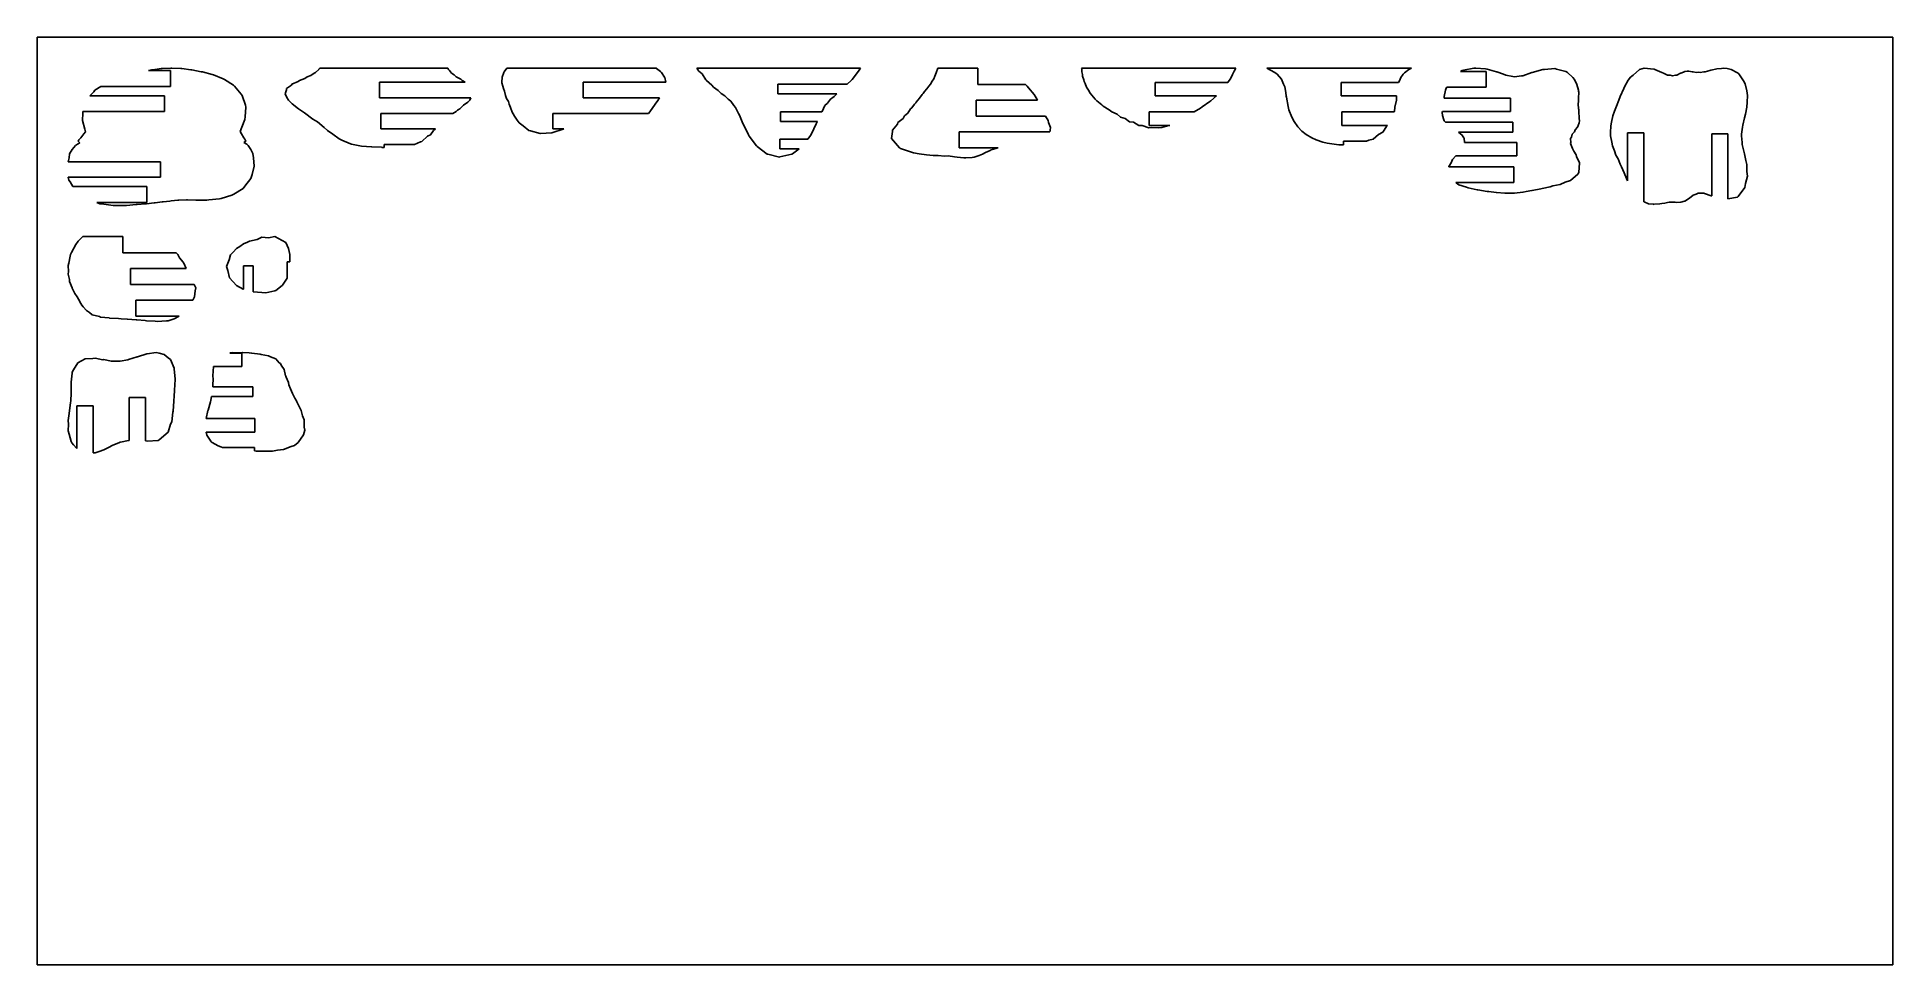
# Model space of a CAD drawing. Header units: metres. Extents: x 0 to 600, y 0 to 300.
import ezdxf

# ---------------------------------------------------------------- set-up
doc = ezdxf.new("R2010")
doc.units = ezdxf.units.M

msp = doc.modelspace()

# ---------------------------------------------------------------- linework, layer by layer
at = {"layer": 'C-1'}
for p, q in [((12.522729, 232.964516), (13.321522, 234.035737)), ((13.321522, 234.035737), (14.832943, 235.571901)), ((14.832943, 235.571901), (27.674156, 235.571901)), ((27.674156, 235.571901), (27.674156, 230.294595)), ((10.223178, 226.875759), (10.676921, 229.126252)), ((10.676921, 229.126252), (10.837123, 229.740793)), ((10.837123, 229.740793), (11.146596, 230.378415)), ((11.146596, 230.378415), (12.522729, 232.964516)), ((27.674156, 230.294595), (44.973585, 230.294595)), ((44.973585, 230.294595), (45.495136, 229.740792)), ((45.495136, 229.740792), (46.026529, 228.617609)), ((46.026529, 228.617609), (47.244415, 227.206352)), ((10, 223.345481), (10.102054, 224.2001)), ((10.44001, 221.583091), (10, 223.345481)), ((10.051128, 226.174282), (10.223178, 226.875759)), ((10.102054, 224.2001), (10.051128, 226.174282)), ((48.161277, 225.233215), (30.155063, 225.233215)), ((30.155063, 225.233215), (30.155063, 220.028589)), ((47.244415, 227.206352), (47.364247, 226.971049)), ((47.364247, 226.971049), (47.457212, 226.87576)), ((47.457212, 226.87576), (48.161277, 225.233215)), ((10.475727, 221.006883), (10.44001, 221.583091)), ((11.305867, 218.905143), (10.475727, 221.006883)), ((11.308464, 218.896771), (11.305867, 218.905143)), ((11.317972, 218.872888), (11.308464, 218.896771)), ((12.241823, 217.044893), (11.317972, 218.872888)), ((12.920494, 216.035088), (12.241823, 217.044893)), ((13.400676, 215.228585), (12.920494, 216.035088)), ((30.155063, 220.028589), (50.824041, 220.028589)), ((50.893724, 216.035088), (50.378258, 214.96721)), ((50.824041, 220.028589), (51.27104, 218.905142)), ((51.120102, 217.983371), (50.893724, 216.035088)), ((51.27104, 218.905142), (51.120102, 217.983371)), ((14.12851, 213.903985), (13.400676, 215.228585)), ((14.471991, 213.297931), (14.12851, 213.903985)), ((14.930912, 212.802534), (14.471991, 213.297931)), ((15.941612, 211.64747), (14.930912, 212.802534)), ((16.973371, 210.906228), (15.941612, 211.64747)), ((17.795982, 210.188354), (16.973371, 210.906228)), ((20.135194, 209.604888), (17.795982, 210.188354)), ((50.378258, 214.96721), (31.961277, 214.96721)), ((31.961277, 214.96721), (31.961277, 209.762584)), ((20.451341, 209.420478), (20.135194, 209.604888)), ((23.288585, 209.191261), (20.451341, 209.420478)), ((23.419835, 209.145128), (23.288585, 209.191261)), ((26.304364, 209.015636), (23.419835, 209.145128)), ((26.343325, 209.00877), (26.304364, 209.015636)), ((27.225105, 208.951549), (26.343325, 209.00877)), ((29.163084, 208.835535), (27.225105, 208.951549)), ((29.243114, 208.840547), (29.163084, 208.835535)), ((31.987243, 208.619165), (29.243114, 208.840547)), ((31.961277, 209.762584), (45.934188, 209.762584)), ((32.219196, 208.589544), (31.987243, 208.619165)), ((34.925337, 208.370398), (32.219196, 208.589544)), ((35.361152, 208.256894), (34.925337, 208.370398)), ((38.123526, 208.164069), (35.361152, 208.256894)), ((38.771176, 208.008111), (38.123526, 208.164069)), ((41.856023, 208.309373), (38.771176, 208.008111)), ((42.413304, 208.288209), (41.856023, 208.309373)), ((44.320841, 208.951549), (42.413304, 208.288209)), ((45.934188, 209.762584), (44.320841, 208.951549))]:
    msp.add_line(p, q, dxfattribs=at)
at = {"layer": 'C-2'}
for p, q in [((150.348726, 287.096993), (150.951044, 288.584678)), ((150.951044, 288.584678), (151.028536, 288.763186)), ((151.028536, 288.763186), (151.864074, 290)), ((151.864074, 290), (200.211615, 290)), ((200.211615, 290), (200.297457, 289.896052)), ((200.297457, 289.896052), (201.502839, 288.897639)), ((201.502839, 288.897639), (201.789513, 288.619202)), ((201.789513, 288.619202), (201.829646, 288.584678)), ((201.829646, 288.584678), (202.823543, 287.074274)), ((150.269868, 285.257325), (150.278245, 285.589693)), ((150.627028, 284.121558), (150.269868, 285.257325)), ((150.278245, 285.589693), (150.318254, 286.971139)), ((150.318254, 286.971139), (150.348726, 287.096993)), ((150.738346, 283.345945), (150.627028, 284.121558)), ((151.126417, 282.572741), (150.738346, 283.345945)), ((151.463544, 281.094611), (151.126417, 282.572741)), ((176.574394, 285.433997), (176.574394, 280.396472)), ((203.281028, 285.433997), (176.574394, 285.433997)), ((202.823543, 287.074274), (202.899208, 286.971139)), ((202.899208, 286.971139), (203.281028, 285.433997)), ((151.594708, 280.833214), (151.463544, 281.094611)), ((151.764078, 280.147788), (151.594708, 280.833214)), ((152.354366, 279.135487), (151.764078, 280.147788)), ((152.575806, 278.265832), (152.354366, 279.135487)), ((153.08792, 277.264492), (152.575806, 278.265832)), ((153.560502, 275.72002), (153.08792, 277.264492)), ((176.574394, 280.396472), (201.200646, 280.396472)), ((199.797052, 278.265832), (198.076763, 275.789277)), ((200.679067, 279.505261), (199.797052, 278.265832)), ((201.200646, 280.396472), (200.679067, 279.505261)), ((153.943198, 275.181374), (153.560502, 275.72002)), ((154.323515, 274.408166), (153.943198, 275.181374)), ((155.247099, 273.188845), (154.323515, 274.408166)), ((155.878438, 272.2281), (155.247099, 273.188845)), ((157.136315, 271.338019), (155.878438, 272.2281)), ((158.970172, 269.855403), (157.136315, 271.338019)), ((197.670058, 275.330469), (166.715854, 275.330469)), ((166.715854, 275.330469), (166.715854, 270.292945)), ((166.715854, 270.292945), (170.280025, 270.292945)), ((170.036519, 270.199609), (166.786284, 269.163943)), ((170.280025, 270.292945), (170.036519, 270.199609)), ((198.076763, 275.789277), (197.670058, 275.330469)), ((159.565978, 269.70489), (158.970172, 269.855403)), ((162.623221, 268.787475), (159.565978, 269.70489)), ((162.773135, 268.801087), (162.623221, 268.787475)), ((166.457115, 269.057569), (162.773135, 268.801087)), ((166.786284, 269.163943), (166.457115, 269.057569))]:
    msp.add_line(p, q, dxfattribs=at)
at = {"layer": 'C-3'}
for p, q in [((337.690171, 289.960315), (337.682974, 290)), ((337.682974, 290), (387.58227, 290)), ((337.742633, 289.761584), (337.690171, 289.960315)), ((337.779661, 288.799333), (337.742633, 289.761584)), ((338.00881, 287.885499), (337.779661, 288.799333)), ((387.02052, 288.99704), (386.477255, 287.8855)), ((387.44121, 289.761584), (387.02052, 288.99704)), ((387.58227, 290), (387.44121, 289.761584)), ((338.02586, 287.342959), (338.00881, 287.885499)), ((338.373437, 286.202891), (338.02586, 287.342959)), ((338.516629, 285.629601), (338.373437, 286.202891)), ((338.800431, 284.963755), (338.516629, 285.629601)), ((339.2385, 283.818246), (338.800431, 284.963755)), ((339.887792, 282.79075), (339.2385, 283.818246)), ((340.473502, 281.857543), (339.887792, 282.79075)), ((385.027548, 285.350491), (361.468324, 285.350491)), ((361.468324, 285.350491), (361.468324, 280.981595)), ((385.895177, 286.749625), (385.027548, 285.350491)), ((386.477255, 287.8855), (385.895177, 286.749625)), ((342.073722, 279.936415), (340.473502, 281.857543)), ((342.18038, 279.829768), (342.073722, 279.936415)), ((342.594643, 279.44443), (342.18038, 279.829768)), ((344.219544, 278.061884), (342.594643, 279.44443)), ((344.694881, 277.681199), (344.219544, 278.061884)), ((346.601448, 276.487583), (344.694881, 277.681199)), ((347.477971, 275.802188), (346.601448, 276.487583)), ((361.468324, 280.981595), (381.309774, 280.981595)), ((376.102805, 276.984473), (374.129885, 275.860076)), ((376.670453, 277.487118), (376.102805, 276.984473)), ((379.135992, 279.164689), (376.670453, 277.487118)), ((379.209641, 279.223947), (379.135992, 279.164689)), ((379.485473, 279.44443), (379.209641, 279.223947)), ((381.309774, 280.981595), (379.485473, 279.44443)), ((349.146159, 275.05919), (347.477971, 275.802188)), ((350.313051, 274.143294), (349.146159, 275.05919)), ((351.759925, 273.724274), (350.313051, 274.143294)), ((353.213991, 272.657871), (351.759925, 273.724274)), ((354.456905, 272.472632), (353.213991, 272.657871)), ((356.244665, 271.431329), (354.456905, 272.472632)), ((357.314635, 271.406943), (356.244665, 271.431329)), ((359.434422, 270.680268), (357.314635, 271.406943)), ((360.39612, 270.762662), (359.434422, 270.680268)), ((374.098604, 275.832086), (359.556337, 275.832086)), ((359.556337, 275.832086), (359.556337, 271.46319)), ((359.556337, 271.46319), (366.203586, 271.46319)), ((362.705244, 270.642883), (360.39612, 270.762662)), ((363.663291, 270.813133), (362.705244, 270.642883)), ((365.886246, 271.379185), (363.663291, 270.813133)), ((366.203586, 271.46319), (365.886246, 271.379185)), ((374.129885, 275.860076), (374.098604, 275.832086))]:
    msp.add_line(p, q, dxfattribs=at)
at = {"layer": 'C-4'}
for p, q in [((213.762882, 289.261661), (213.281028, 290)), ((213.281028, 290), (266.256761, 290)), ((213.866793, 289.138969), (213.762882, 289.261661)), ((213.928733, 289.024555), (213.866793, 289.138969)), ((214.975591, 288.084488), (213.928733, 289.024555)), ((216.177476, 286.231776), (214.975591, 288.084488)), ((265.582191, 289.024555), (263.481127, 286.321839)), ((265.799194, 289.322039), (265.582191, 289.024555)), ((266.256761, 290), (265.799194, 289.322039)), ((216.247458, 286.169597), (216.177476, 286.231776)), ((216.417921, 285.984158), (216.247458, 286.169597)), ((218.103487, 284.507877), (216.417921, 285.984158)), ((218.701008, 283.780139), (218.103487, 284.507877)), ((220.20106, 282.721551), (218.701008, 283.780139)), ((221.199849, 281.743656), (220.20106, 282.721551)), ((261.951563, 284.741434), (239.468208, 284.741434)), ((239.468208, 284.741434), (239.468208, 281.608245)), ((263.161271, 285.984158), (261.951563, 284.741434)), ((263.481127, 286.321839), (263.161271, 285.984158)), ((222.328425, 281.012869), (221.199849, 281.743656)), ((223.461066, 279.903381), (222.328425, 281.012869)), ((224.237731, 279.285021), (223.461066, 279.903381)), ((225.303383, 277.893598), (224.237731, 279.285021)), ((225.797445, 277.27192), (225.303383, 277.893598)), ((226.765148, 275.337272), (225.797445, 277.27192)), ((239.468208, 281.608245), (258.514796, 281.608245)), ((254.727923, 277.846863), (253.781649, 275.975575)), ((255.520859, 278.592055), (254.727923, 277.846863)), ((256.511932, 279.912387), (255.520859, 278.592055)), ((257.728308, 280.801388), (256.511932, 279.912387)), ((258.514796, 281.608245), (257.728308, 280.801388)), ((227.099354, 274.718749), (226.765148, 275.337272)), ((228.163736, 272.078271), (227.099354, 274.718749)), ((228.444966, 271.551272), (228.163736, 272.078271)), ((229.969187, 268.357397), (228.444966, 271.551272)), ((253.701817, 275.849679), (240.317257, 275.849679)), ((240.317257, 275.849679), (240.317257, 272.71649)), ((240.317257, 272.71649), (252.263239, 272.71649)), ((251.918583, 271.908714), (250.34956, 268.729512)), ((252.227289, 272.629981), (251.918583, 271.908714)), ((252.263239, 272.71649), (252.227289, 272.629981)), ((253.781649, 275.975575), (253.701817, 275.849679)), ((230.236133, 267.99938), (229.969187, 268.357397)), ((232.557402, 264.79773), (230.236133, 267.99938)), ((232.798805, 264.617575), (232.557402, 264.79773)), ((235.997456, 262.193696), (232.798805, 264.617575)), ((249.1887, 266.957924), (240.137788, 266.957924)), ((240.137788, 266.957924), (240.137788, 263.824735)), ((250.0948, 268.165441), (249.1887, 266.957924)), ((250.34956, 268.729512), (250.0948, 268.165441)), ((236.202668, 262.147808), (235.997456, 262.193696)), ((239.992351, 261.206063), (236.202668, 262.147808)), ((240.178899, 261.256824), (239.992351, 261.206063)), ((240.137788, 263.824735), (246.356606, 263.824735)), ((243.999744, 262.098492), (240.178899, 261.256824)), ((244.200158, 262.262824), (243.999744, 262.098492)), ((246.356606, 263.824735), (244.200158, 262.262824))]:
    msp.add_line(p, q, dxfattribs=at)
at = {"layer": 'C-5'}
for p, q in [((400.123293, 288.570074), (397.58227, 290)), ((397.58227, 290), (444.315779, 290)), ((400.876468, 287.981206), (400.123293, 288.570074)), ((441.913183, 288.255821), (441.718412, 287.981205)), ((442.124399, 288.405453), (441.913183, 288.255821)), ((443.465582, 289.57397), (442.124399, 288.405453)), ((444.315779, 290), (443.465582, 289.57397)), ((402.361857, 286.388932), (400.876468, 287.981206)), ((402.97155, 284.769396), (402.361857, 286.388932)), ((403.424793, 283.929871), (402.97155, 284.769396)), ((403.75693, 282.140193), (403.424793, 283.929871)), ((403.884172, 280.930987), (403.75693, 282.140193)), ((440.167023, 285.350491), (421.604993, 285.350491)), ((421.604993, 285.350491), (421.604993, 280.981595)), ((440.435241, 285.913085), (440.167023, 285.350491)), ((440.890632, 286.919404), (440.435241, 285.913085)), ((441.718412, 287.981205), (440.890632, 286.919404)), ((403.917507, 280.576501), (403.884172, 280.930987)), ((404.449839, 277.550231), (403.917507, 280.576501)), ((404.734013, 276.45194), (404.449839, 277.550231)), ((405.631068, 274.11859), (404.734013, 276.45194)), ((421.604993, 280.981595), (439.550787, 280.981595)), ((438.985466, 277.317407), (438.816569, 275.958688)), ((439.467311, 279.64444), (438.985466, 277.317407)), ((439.491351, 280.269147), (439.467311, 279.64444)), ((439.550787, 280.981595), (439.491351, 280.269147)), ((406.397558, 272.66818), (405.631068, 274.11859)), ((407.609466, 271.022612), (406.397558, 272.66818)), ((408.929143, 269.611249), (407.609466, 271.022612)), ((438.758265, 275.832086), (421.876485, 275.832086)), ((421.876485, 275.832086), (421.876485, 271.46319)), ((421.876485, 271.46319), (436.603866, 271.46319)), ((436.24355, 271.058645), (435.080752, 269.264488)), ((436.603866, 271.46319), (436.24355, 271.058645)), ((438.816569, 275.958688), (438.758265, 275.832086)), ((410.327571, 268.559505), (408.929143, 269.611249)), ((412.108026, 267.436005), (410.327571, 268.559505)), ((413.575803, 266.830338), (412.108026, 267.436005)), ((415.660443, 266.08053), (413.575803, 266.830338)), ((417.128373, 265.755841), (415.660443, 266.08053)), ((419.382793, 265.378604), (417.128373, 265.755841)), ((420.837847, 265.202488), (419.382793, 265.378604)), ((422.341933, 265.204201), (420.837847, 265.202488)), ((429.840986, 266.313681), (422.341933, 266.313681)), ((422.341933, 266.313681), (422.341933, 265.204201)), ((430.525201, 266.622905), (429.840986, 266.313681)), ((431.991581, 267.005254), (430.525201, 266.622905)), ((433.71522, 268.467355), (431.991581, 267.005254)), ((435.080752, 269.264488), (433.71522, 268.467355))]:
    msp.add_line(p, q, dxfattribs=at)
at = {"layer": 'C-6'}
for p, q in [((88.464254, 287.628382), (89.522281, 288.313433)), ((89.522281, 288.313433), (89.973811, 288.596767)), ((89.973811, 288.596767), (91.064896, 289.506523)), ((91.064896, 289.506523), (91.122561, 289.608928)), ((91.122561, 289.608928), (91.387149, 290)), ((91.387149, 290), (132.762449, 290)), ((132.762449, 290), (132.955778, 289.506522)), ((132.955778, 289.506522), (133.299149, 289.166328)), ((133.299149, 289.166328), (133.95061, 288.313432)), ((133.95061, 288.313432), (134.846913, 287.760894)), ((80.20464, 281.708348), (80.616638, 282.989202)), ((80.616638, 282.989202), (80.678172, 283.345945)), ((80.678172, 283.345945), (82.200551, 284.514338)), ((82.200551, 284.514338), (82.380727, 284.736263)), ((82.380727, 284.736263), (84.378901, 285.665871)), ((84.378901, 285.665871), (84.796871, 285.982874)), ((84.796871, 285.982874), (86.56727, 286.669221)), ((86.56727, 286.669221), (87.340144, 287.156545)), ((87.340144, 287.156545), (88.464254, 287.628382)), ((138.389948, 285.433997), (110.715791, 285.433997)), ((110.715791, 285.433997), (110.715791, 280.396472)), ((134.846913, 287.760894), (135.510923, 287.156545)), ((135.510923, 287.156545), (136.96435, 286.387775)), ((136.96435, 286.387775), (137.455955, 285.982874)), ((137.455955, 285.982874), (138.389948, 285.433997)), ((80.781678, 280.5032), (80.20464, 281.708348)), ((81.253095, 279.650724), (80.781678, 280.5032)), ((82.474805, 278.452066), (81.253095, 279.650724)), ((84.553596, 276.844697), (82.474805, 278.452066)), ((86.487028, 275.494083), (84.553596, 276.844697)), ((110.715791, 280.396472), (140.269868, 280.396472)), ((135.941352, 276.407655), (135.515104, 275.904417)), ((136.684674, 276.844697), (135.941352, 276.407655)), ((137.817462, 278.012868), (136.684674, 276.844697)), ((139.244117, 278.933125), (137.817462, 278.012868)), ((139.642002, 279.435963), (139.244117, 278.933125)), ((139.925607, 279.650723), (139.642002, 279.435963)), ((140.269868, 280.396472), (139.925607, 279.650723)), ((89.171487, 273.490897), (86.487028, 275.494083)), ((89.908509, 273.04912), (89.171487, 273.490897)), ((90.620715, 272.558433), (89.908509, 273.04912)), ((92.85298, 270.809655), (90.620715, 272.558433)), ((93.884424, 269.756282), (92.85298, 270.809655)), ((134.404609, 275.330469), (111.170368, 275.330469)), ((111.170368, 275.330469), (111.170368, 270.292945)), ((111.170368, 270.292945), (128.785355, 270.292945)), ((128.785355, 270.292945), (128.104187, 269.833047)), ((135.515104, 275.904417), (134.404609, 275.330469)), ((95.598759, 268.625287), (93.884424, 269.756282)), ((97.705448, 267.099779), (95.598759, 268.625287)), ((98.472614, 266.721687), (97.705448, 267.099779)), ((101.360004, 265.479379), (98.472614, 266.721687)), ((101.594188, 265.402994), (101.360004, 265.479379)), ((104.852648, 264.728556), (101.594188, 265.402994)), ((104.856297, 264.727862), (104.852648, 264.728556)), ((108.105022, 264.48321), (104.856297, 264.727862)), ((108.175276, 264.478082), (108.105022, 264.48321)), ((111.304747, 264.36511), (108.175276, 264.478082)), ((111.409496, 264.358552), (111.304747, 264.36511)), ((112.208374, 264.336884), (111.409496, 264.358552)), ((121.971984, 265.226941), (112.208374, 265.226941)), ((112.208374, 265.226941), (112.208374, 264.336884)), ((123.962984, 266.127336), (121.971984, 265.226941)), ((124.368142, 266.287821), (123.962984, 266.127336)), ((126.208579, 267.918225), (124.368142, 266.287821)), ((127.146794, 268.433227), (126.208579, 267.918225)), ((128.104187, 269.833047), (127.146794, 268.433227))]:
    msp.add_line(p, q, dxfattribs=at)
at = {"layer": 'C-7'}
for p, q in [((290.232124, 287.318576), (290.695451, 288.422422)), ((290.695451, 288.422422), (291.213633, 289.905397)), ((291.213633, 289.905397), (291.254967, 290)), ((291.254967, 290), (304.111354, 290)), ((304.111354, 290), (304.111354, 284.722694)), ((286.426645, 281.792399), (286.900527, 282.374447)), ((286.900527, 282.374447), (287.701768, 283.238369)), ((287.701768, 283.238369), (288.286422, 284.107527)), ((288.286422, 284.107527), (288.7994, 284.820364)), ((288.7994, 284.820364), (289.365193, 285.742135)), ((289.365193, 285.742135), (289.883445, 286.479443)), ((289.883445, 286.479443), (290.232124, 287.318576)), ((304.111354, 284.722694), (319.59246, 284.722694)), ((319.59246, 284.722694), (319.977595, 284.289628)), ((319.977595, 284.289628), (320.151085, 284.107527)), ((320.151085, 284.107527), (320.573112, 283.582399)), ((320.573112, 283.582399), (322.33142, 281.40906)), ((281.505019, 275.418926), (282.404151, 276.77114)), ((282.404151, 276.77114), (282.788555, 277.13823)), ((282.788555, 277.13823), (283.619927, 278.28864)), ((283.619927, 278.28864), (284.057243, 278.745958)), ((284.057243, 278.745958), (284.213865, 279.010841)), ((284.213865, 279.010841), (285.277434, 280.216771)), ((285.277434, 280.216771), (286.138, 281.409061)), ((286.138, 281.409061), (286.426645, 281.792399)), ((323.408217, 279.661314), (303.640047, 279.661314)), ((303.640047, 279.661314), (303.640047, 274.456689)), ((322.33142, 281.40906), (323.043148, 280.315087)), ((323.043148, 280.315087), (323.408217, 279.661314)), ((276.522215, 269.936492), (278.182403, 271.838758)), ((278.182403, 271.838758), (278.32161, 272.338914)), ((278.32161, 272.338914), (279.97039, 273.680246)), ((279.97039, 273.680246), (280.456139, 274.580533)), ((280.456139, 274.580533), (281.505019, 275.418926)), ((303.640047, 274.456689), (326.041301, 274.456689)), ((326.041301, 274.456689), (326.92229, 273.01229)), ((326.92229, 273.01229), (327.009667, 272.338914)), ((327.009667, 272.338914), (327.682974, 270.732164)), ((327.682974, 270.732164), (327.504405, 269.936492)), ((276.256761, 267.230633), (276.597365, 269.522218)), ((278.769469, 264.207711), (276.256761, 267.230633)), ((276.597365, 269.522218), (276.522215, 269.936492)), ((279.197329, 264.007107), (278.769469, 264.207711)), ((283.330961, 262.593747), (279.197329, 264.007107)), ((327.477779, 269.395309), (298.080393, 269.395309)), ((298.080393, 269.395309), (298.080393, 264.190683)), ((298.080393, 264.190683), (310.679408, 264.190683)), ((310.014005, 264.007107), (308.492047, 263.516841)), ((310.583092, 264.187819), (310.014005, 264.007107)), ((310.679408, 264.190683), (310.583092, 264.187819)), ((327.504405, 269.936492), (327.477779, 269.395309)), ((285.234794, 262.256608), (283.330961, 262.593747)), ((287.581848, 261.967398), (285.234794, 262.256608)), ((289.706217, 261.768015), (287.581848, 261.967398)), ((291.321547, 261.763321), (289.706217, 261.768015)), ((293.341863, 261.541083), (291.321547, 261.763321)), ((294.567825, 261.562109), (293.341863, 261.541083)), ((296.598217, 261.238272), (294.567825, 261.562109)), ((297.48696, 261.220392), (296.598217, 261.238272)), ((299.612723, 260.965118), (297.48696, 261.220392)), ((300.274375, 260.965907), (299.612723, 260.965118)), ((302.287159, 261.107822), (300.274375, 260.965907)), ((303.011806, 261.219241), (302.287159, 261.107822)), ((304.567735, 261.751589), (303.011806, 261.219241)), ((305.643638, 262.140076), (304.567735, 261.751589)), ((306.576222, 262.638507), (305.643638, 262.140076)), ((308.147455, 263.346679), (306.576222, 262.638507)), ((308.492047, 263.516841), (308.147455, 263.346679))]:
    msp.add_line(p, q, dxfattribs=at)
at = {"layer": 'sheet_boundary'}
for p, q in [((0, 300), (600, 300)), ((0, 0), (0, 300)), ((600, 300), (600, 0)), ((600, 0), (0, 0))]:
    msp.add_line(p, q, dxfattribs=at)
at = {"layer": 'Y-2'}
for p, q in [((35.622937, 197.616533), (38.473215, 198.008111)), ((38.473215, 198.008111), (39.450449, 197.802403)), ((11.364565, 191.65198), (11.717436, 192.450495)), ((11.717436, 192.450495), (13.130049, 194.719753)), ((13.130049, 194.719753), (15.544948, 195.986037)), ((15.544948, 195.986037), (18.057858, 196.074839)), ((18.057858, 196.074839), (18.759636, 196.207758)), ((18.759636, 196.207758), (21.294842, 195.700074)), ((21.294842, 195.700074), (21.615234, 195.707386)), ((21.615234, 195.707386), (23.889135, 195.266821)), ((23.889135, 195.266821), (24.280888, 195.267493)), ((24.280888, 195.267493), (26.485319, 195.209279)), ((26.485319, 195.209279), (26.886997, 195.236395)), ((26.886997, 195.236395), (29.289497, 195.668356)), ((29.289497, 195.668356), (29.552651, 195.70825)), ((29.552651, 195.70825), (32.357804, 196.601931)), ((32.357804, 196.601931), (32.408249, 196.611134)), ((32.408249, 196.611134), (35.526762, 197.60822)), ((35.526762, 197.60822), (35.622937, 197.616533)), ((39.450449, 197.802403), (41.029159, 197.375445)), ((41.029159, 197.375445), (42.354597, 196.32412)), ((42.354597, 196.32412), (43.099878, 195.706407)), ((43.099878, 195.706407), (44.292526, 192.920302)), ((44.292526, 192.920302), (44.299568, 192.906115)), ((44.299568, 192.906115), (44.323803, 192.655797)), ((44.323803, 192.655797), (44.619124, 189.449176)), ((10.958958, 187.895675), (10.972935, 188.43541)), ((10.985434, 185.333816), (10.958958, 187.895675)), ((10.972935, 188.43541), (11.320786, 191.360016)), ((11.320786, 191.360016), (11.364565, 191.65198)), ((44.596309, 189.247258), (44.463019, 185.806662)), ((44.619124, 189.449176), (44.596309, 189.247258)), ((10.417081, 179.295373), (10.812639, 181.715251)), ((10.812639, 181.715251), (10.854664, 182.340113)), ((10.854664, 182.340113), (10.973828, 184.821315)), ((10.973828, 184.821315), (10.985434, 185.333816)), ((18.079597, 180.771155), (12.874972, 180.771155)), ((12.874972, 180.771155), (12.874972, 166.945785)), ((18.079597, 165.553602), (18.079597, 180.771155)), ((35.005153, 183.439661), (29.800528, 183.439661)), ((29.800528, 183.439661), (29.800528, 169.569088)), ((35.005153, 169.437877), (35.005153, 183.439661)), ((44.186168, 182.257419), (43.940544, 179.008942)), ((44.197962, 182.340113), (44.186168, 182.257419)), ((44.323803, 183.951694), (44.197962, 182.340113)), ((44.446707, 185.718385), (44.323803, 183.951694)), ((44.463019, 185.806662), (44.446707, 185.718385)), ((10, 176.066999), (10.371754, 178.329178)), ((10.100732, 174.844978), (10, 176.066999)), ((10.068747, 172.662142), (10.100732, 174.844978)), ((10.371754, 178.329178), (10.417081, 179.295373)), ((43.095227, 174.894684), (42.359993, 172.305917)), ((43.517254, 175.637622), (43.095227, 174.894684)), ((43.853912, 178.724447), (43.517254, 175.637622)), ((43.940544, 179.008942), (43.853912, 178.724447)), ((10.387729, 171.614345), (10.068747, 172.662142)), ((11.011719, 169.221846), (10.387729, 171.614345)), ((11.245498, 168.843593), (11.011719, 169.221846)), ((11.717436, 168.165807), (11.245498, 168.843593)), ((12.874972, 166.945785), (11.717436, 168.165807)), ((26.664861, 168.960381), (24.280888, 167.900745)), ((26.886997, 169.043936), (26.664861, 168.960381)), ((26.968161, 169.054239), (26.886997, 169.043936)), ((29.552651, 169.562305), (26.968161, 169.054239)), ((29.800528, 169.569088), (29.552651, 169.562305)), ((35.622938, 169.350462), (35.005153, 169.437877)), ((39.094174, 169.615954), (35.622938, 169.350462)), ((39.450448, 169.728661), (39.094174, 169.615954)), ((42.359993, 172.305917), (39.450448, 169.728661)), ((18.759636, 165.621556), (18.079597, 165.553602)), ((20.091862, 165.990616), (18.759636, 165.621556)), ((21.615233, 166.588846), (20.091862, 165.990616)), ((23.333898, 167.377543), (21.615233, 166.588846)), ((24.280888, 167.900745), (23.333898, 167.377543))]:
    msp.add_line(p, q, dxfattribs=at)
at = {"layer": 'Y-3'}
for p, q in [((515.991411, 287.711347), (518.066007, 289.517671)), ((518.066007, 289.517671), (519.616261, 289.955797)), ((519.616261, 289.955797), (522.733722, 289.630555)), ((522.733722, 289.630555), (522.924469, 289.628721)), ((522.924469, 289.628721), (523.067279, 289.576102)), ((523.067279, 289.576102), (525.308077, 288.566653)), ((525.308077, 288.566653), (525.841199, 288.314942)), ((525.841199, 288.314942), (527.180153, 287.746654)), ((530.149194, 287.715194), (531.365982, 288.311712)), ((531.365982, 288.311712), (531.452993, 288.332459)), ((531.452993, 288.332459), (532.271607, 288.677452)), ((532.271607, 288.677452), (532.727668, 288.860119)), ((532.727668, 288.860119), (532.74704, 288.855252)), ((532.74704, 288.855252), (533.495554, 288.954526)), ((533.495554, 288.954526), (534.00229, 289.007175)), ((534.00229, 289.007175), (534.031468, 289.014426)), ((534.031468, 289.014426), (535.151116, 288.766464)), ((535.151116, 288.766464), (535.428171, 288.812249)), ((535.428171, 288.812249), (536.346455, 288.516651)), ((536.346455, 288.516651), (537.000508, 288.614357)), ((537.000508, 288.614357), (537.690832, 288.508852)), ((537.690832, 288.508852), (538.872584, 288.743979)), ((538.872584, 288.743979), (539.266905, 288.805724)), ((539.266905, 288.805724), (540.791189, 289.195465)), ((540.791189, 289.195465), (541.100984, 289.257714)), ((541.100984, 289.257714), (541.256192, 289.293424)), ((541.256192, 289.293424), (543.051819, 289.73165)), ((543.051819, 289.73165), (544.564401, 289.854574)), ((544.564401, 289.854574), (545.377054, 290)), ((545.377054, 290), (546.396288, 289.836421)), ((546.396288, 289.836421), (547.729166, 289.560683)), ((547.729166, 289.560683), (549.750475, 288.416633)), ((549.750475, 288.416633), (550.058991, 288.249385)), ((550.058991, 288.249385), (550.190929, 288.10021)), ((550.190929, 288.10021), (551.750265, 285.915337)), ((511.837525, 280.801885), (512.996759, 283.362353)), ((512.996759, 283.362353), (513.24782, 283.97528)), ((513.24782, 283.97528), (514.430188, 286.0425)), ((514.430188, 286.0425), (515.125813, 287.084935)), ((515.125813, 287.084935), (515.991411, 287.711347)), ((527.180153, 287.746654), (527.972573, 287.640922)), ((527.972573, 287.640922), (528.752491, 287.44761)), ((528.752491, 287.44761), (529.765456, 287.70941)), ((529.765456, 287.70941), (530.149194, 287.715194)), ((551.750265, 285.915337), (552.190663, 284.87624)), ((552.190663, 284.87624), (552.744899, 282.67448)), ((552.744899, 282.67448), (552.944775, 281.126136)), ((509.502495, 274.572465), (509.979827, 276.032723)), ((509.979827, 276.032723), (510.59313, 277.690532)), ((510.59313, 277.690532), (511.349311, 279.601853)), ((511.349311, 279.601853), (511.837525, 280.801885)), ((552.764161, 277.372166), (552.313808, 275.072536)), ((552.888988, 278.910958), (552.764161, 277.372166)), ((552.944775, 281.126136), (552.888988, 278.910958)), ((508.719481, 269.181468), (508.77749, 271.363021)), ((508.77749, 271.363021), (509.018074, 272.546216)), ((509.018074, 272.546216), (509.502495, 274.572465)), ((551.342004, 270.863922), (551.057406, 268.588666)), ((551.502358, 271.57874), (551.342004, 270.863922)), ((552.069673, 273.920012), (551.502358, 271.57874)), ((552.313808, 275.072536), (552.069673, 273.920012)), ((508.686915, 268.087773), (508.719481, 269.181468)), ((509.129075, 266.05607), (508.686915, 268.087773)), ((509.313844, 264.87844), (509.129075, 266.05607)), ((510.028261, 263.219644), (509.313844, 264.87844)), ((519.440448, 268.999722), (514.235822, 268.999722)), ((514.235822, 268.999722), (514.235822, 253.56096)), ((519.440448, 246.770306), (519.440448, 268.999722)), ((546.65708, 268.716014), (541.452454, 268.716014)), ((541.452454, 268.716014), (541.452454, 248.635868)), ((546.65708, 247.660084), (546.65708, 268.716014)), ((551.057406, 268.588666), (551.016767, 268.087773)), ((551.016767, 268.087773), (551.220877, 265.890055)), ((551.220877, 265.890055), (551.302948, 265.316423)), ((551.302948, 265.316423), (551.800128, 263.136214)), ((510.458207, 261.842129), (510.028261, 263.219644)), ((511.127237, 260.603085), (510.458207, 261.842129)), ((511.793786, 258.949261), (511.127237, 260.603085)), ((512.23985, 258.081513), (511.793786, 258.949261)), ((513.114631, 256.06191), (512.23985, 258.081513)), ((551.800128, 263.136214), (552.042139, 262.26242)), ((552.042139, 262.26242), (552.461008, 260.074734)), ((552.461008, 260.074734), (552.782069, 258.796455)), ((552.782069, 258.796455), (552.819421, 256.574456)), ((513.328504, 255.567934), (513.114631, 256.06191)), ((514.235822, 253.56096), (513.328504, 255.567934)), ((552.319122, 252.627881), (552.139872, 251.335685)), ((552.978099, 255.031449), (552.319122, 252.627881)), ((552.819421, 256.574456), (552.978099, 255.031449)), ((519.616261, 246.705773), (519.440448, 246.770306)), ((520.99558, 246.046939), (519.616261, 246.705773)), ((522.559525, 245.935142), (520.99558, 246.046939)), ((524.63413, 246.038845), (522.92447, 245.937631)), ((525.308077, 246.222929), (524.63413, 246.038845)), ((526.222992, 246.347924), (525.308077, 246.222929)), ((527.180153, 246.530956), (526.222992, 246.347924)), ((527.623987, 246.604809), (527.180153, 246.530956)), ((528.752491, 246.638815), (527.623987, 246.604809)), ((528.879714, 246.66379), (528.752491, 246.638815)), ((529.566111, 246.611559), (528.879714, 246.66379)), ((530.100459, 246.572759), (529.566111, 246.611559)), ((530.149194, 246.559668), (530.100459, 246.572759)), ((531.353395, 246.583968), (530.149194, 246.559668)), ((531.452993, 246.578986), (531.353395, 246.583968)), ((532.662408, 246.922676), (531.452993, 246.578986)), ((532.727668, 246.9489), (532.662408, 246.922676)), ((533.294795, 247.293458), (532.727668, 246.9489)), ((534.031468, 247.777338), (533.294795, 247.293458)), ((534.266351, 247.908134), (534.031468, 247.777338)), ((535.428171, 248.850657), (534.266351, 247.908134)), ((536.40858, 249.178232), (535.428171, 248.850657)), ((537.000508, 249.551582), (536.40858, 249.178232)), ((538.590747, 249.522474), (537.000508, 249.551582)), ((538.872584, 249.495275), (538.590747, 249.522474)), ((539.04907, 249.435217), (538.872584, 249.495275)), ((541.256193, 248.698359), (539.04907, 249.435217)), ((541.452454, 248.635868), (541.256193, 248.698359)), ((549.750473, 248.269703), (546.65708, 247.660084)), ((549.8984, 248.348406), (549.750473, 248.269703)), ((549.94389, 248.436952), (549.8984, 248.348406)), ((552.139872, 251.335685), (549.94389, 248.436952)), ((522.808932, 245.914148), (522.559525, 245.935142)), ((522.92447, 245.937631), (522.808932, 245.914148))]:
    msp.add_line(p, q, dxfattribs=at)
at = {"layer": 'Y-4'}
for p, q in [((36.036622, 289.181809), (37.021506, 289.423853)), ((43.149595, 289.181809), (36.036622, 289.181809)), ((37.021506, 289.423853), (37.366076, 289.437073)), ((37.366076, 289.437073), (40.096922, 289.850485)), ((40.096922, 289.850485), (40.431432, 289.870642)), ((40.431432, 289.870642), (43.232478, 289.970298)), ((43.149595, 283.977183), (43.149595, 289.181809)), ((43.232478, 289.970298), (43.570899, 290)), ((43.570899, 290), (46.421257, 289.800162)), ((46.421257, 289.800162), (46.775512, 289.829812)), ((46.775512, 289.829812), (49.689154, 289.400714)), ((49.689154, 289.400714), (50.065495, 289.41207)), ((50.065495, 289.41207), (53.08868, 288.794328)), ((53.08868, 288.794328), (53.486167, 288.764848)), ((53.486167, 288.764848), (56.631457, 287.894741)), ((16.997289, 280.966), (18.289732, 282.307241)), ((18.289732, 282.307241), (18.689637, 282.836451)), ((18.689637, 282.836451), (20.571354, 283.977183)), ((20.571354, 283.977183), (43.149595, 283.977183)), ((56.631457, 287.894741), (57.0412, 287.799656)), ((57.0412, 287.799656), (60.193845, 286.506985)), ((60.193845, 286.506985), (60.597368, 286.31932)), ((60.597368, 286.31932), (63.463434, 284.41765)), ((63.463434, 284.41765), (63.829948, 284.107697)), ((63.829948, 284.107697), (65.986717, 281.536806)), ((41.152589, 280.966), (16.997289, 280.966)), ((41.152589, 275.928476), (41.152589, 280.966)), ((65.986717, 281.536806), (66.269789, 281.071165)), ((66.269789, 281.071165), (67.328261, 278.012363)), ((67.461565, 277.349631), (67.290841, 274.247552)), ((67.328261, 278.012363), (67.461565, 277.349631)), ((14.664198, 273.057693), (14.765963, 275.397399)), ((15.388693, 270.233074), (14.664198, 273.057693)), ((14.765963, 275.397399), (14.772214, 275.928476)), ((14.772214, 275.928476), (41.152589, 275.928476)), ((15.637754, 269.417533), (15.388693, 270.233074)), ((66.13616, 270.829924), (65.678647, 269.477242)), ((67.181444, 273.321028), (66.13616, 270.829924)), ((67.290841, 274.247552), (67.181444, 273.321028)), ((11.378037, 263.669282), (12.451403, 264.954062)), ((12.451403, 264.954062), (13.021319, 265.395394)), ((13.021319, 265.395394), (13.820903, 265.806368)), ((13.277568, 266.400403), (13.279019, 266.483762)), ((13.820903, 265.806368), (13.277568, 266.400403)), ((13.279019, 266.483762), (13.346067, 266.589899)), ((13.346067, 266.589899), (13.482404, 266.737207)), ((13.482404, 266.737207), (13.70537, 266.968132)), ((13.70537, 266.968132), (14.091985, 267.409464)), ((14.091985, 267.409464), (15.097945, 268.694243)), ((15.097945, 268.694243), (15.637754, 269.417533)), ((65.678647, 269.477242), (66.113911, 268.694243)), ((66.113911, 268.694243), (66.842619, 267.409463)), ((66.842619, 267.409463), (67.12651, 266.968132)), ((67.469331, 266.33039), (66.843447, 265.940493)), ((66.843447, 265.940493), (67.756075, 265.395394)), ((67.12651, 266.968132), (67.303013, 266.737207)), ((67.303013, 266.737207), (67.423629, 266.589899)), ((67.423629, 266.589899), (67.493896, 266.483762)), ((67.510339, 266.400403), (67.469331, 266.33039)), ((67.493896, 266.483762), (67.510339, 266.400403)), ((67.756075, 265.395394), (68.239997, 264.954062)), ((68.239997, 264.954062), (69.112598, 263.669283)), ((10, 259.72281), (10.311601, 260.952342)), ((39.842477, 259.72281), (10, 259.72281)), ((10.311601, 260.952342), (10.521892, 262.272476)), ((10.521892, 262.272476), (11.378037, 263.669282)), ((39.842477, 254.685285), (39.842477, 259.72281)), ((69.112598, 263.669283), (69.736518, 262.352054)), ((70.20464, 258.232435), (69.537192, 255.54111)), ((69.736518, 262.352054), (69.938663, 260.934195)), ((69.938663, 260.934195), (70.20464, 258.232435)), ((10.217951, 253.695309), (10.080437, 254.685285)), ((10.080437, 254.685285), (39.842477, 254.685285)), ((10.63686, 253.150879), (10.217951, 253.695309)), ((11.560292, 251.674102), (10.63686, 253.150879)), ((69.150326, 254.314386), (67.198387, 251.756943)), ((69.537192, 255.54111), (69.150326, 254.314386)), ((35.50002, 251.674102), (11.560292, 251.674102)), ((20.326885, 246.105595), (19.294327, 246.469476)), ((19.294327, 246.469476), (35.50002, 246.469476)), ((20.867794, 246.055314), (20.326885, 246.105595)), ((24.595894, 245.572867), (20.867794, 246.055314)), ((35.051923, 246.133538), (32.367635, 245.845203)), ((35.398288, 246.133741), (35.051923, 246.133538)), ((37.824238, 246.406538), (35.398288, 246.133741)), ((35.50002, 246.469476), (35.50002, 251.674102)), ((38.161896, 246.430447), (37.824238, 246.406538)), ((40.431432, 246.692416), (38.161896, 246.430447)), ((40.765943, 246.747133), (40.431432, 246.692416)), ((42.96183, 246.989859), (40.765943, 246.747133)), ((43.298655, 247.061911), (42.96183, 246.989859)), ((45.516052, 247.234084), (43.298655, 247.061911)), ((45.871325, 247.295154), (45.516052, 247.234084)), ((48.246792, 247.342195), (45.871325, 247.295154)), ((48.649529, 247.370612), (48.246792, 247.342195)), ((51.340288, 247.315451), (48.649529, 247.370612)), ((51.819078, 247.32223), (51.340288, 247.315451)), ((54.920146, 247.328083), (51.819078, 247.32223)), ((55.483606, 247.36422), (54.920146, 247.328083)), ((58.917876, 247.723698), (55.483606, 247.36422)), ((59.546129, 247.865899), (58.917876, 247.723698)), ((62.998554, 248.893781), (59.546129, 247.865899)), ((63.645438, 249.233478), (62.998554, 248.893781)), ((66.609222, 251.096388), (63.645438, 249.233478)), ((67.198387, 251.756943), (66.609222, 251.096388)), ((25.077857, 245.571901), (24.595894, 245.572867)), ((28.531097, 245.598155), (25.077857, 245.571901)), ((28.948154, 245.602573), (28.531097, 245.598155)), ((31.997683, 245.84927), (28.948154, 245.602573)), ((32.367635, 245.845203), (31.997683, 245.84927))]:
    msp.add_line(p, q, dxfattribs=at)
at = {"layer": 'Y-5'}
for p, q in [((460.256622, 288.880603), (460.760843, 289.189969)), ((468.486231, 288.880603), (460.256622, 288.880603)), ((460.760843, 289.189969), (461.120258, 289.271461)), ((461.120258, 289.271461), (464.499207, 290)), ((464.499207, 290), (465.204382, 289.993419)), ((465.204382, 289.993419), (468.305043, 289.748127)), ((468.305043, 289.748127), (468.826411, 289.665057)), ((468.486231, 283.843079), (468.486231, 288.880603)), ((468.826411, 289.665057), (471.838535, 288.776699)), ((471.838535, 288.776699), (471.939125, 288.757374)), ((471.939125, 288.757374), (472.586212, 288.516041)), ((472.586212, 288.516041), (474.609293, 287.793954)), ((480.319553, 287.515175), (483.24825, 288.516039)), ((483.24825, 288.516039), (483.35241, 288.551679)), ((483.35241, 288.551679), (483.370052, 288.55533)), ((483.370052, 288.55533), (486.868451, 289.557431)), ((486.868451, 289.557431), (487.375679, 289.572121)), ((487.375679, 289.572121), (490.648927, 289.816132)), ((490.648927, 289.816132), (491.219696, 289.680374)), ((491.219696, 289.680374), (494.283112, 288.906183)), ((494.283112, 288.906183), (494.424786, 288.818221)), ((494.424786, 288.818221), (494.814825, 288.516041)), ((494.814825, 288.516041), (496.546686, 286.948037)), ((454.972519, 280.825546), (455.363535, 282.868117)), ((455.363535, 282.868117), (455.530445, 283.45624)), ((455.530445, 283.45624), (455.766454, 283.843079)), ((455.766454, 283.843079), (468.486231, 283.843079)), ((474.609293, 287.793954), (474.908709, 287.681069)), ((474.908709, 287.681069), (477.147334, 287.27333)), ((477.147334, 287.27333), (477.623614, 287.162685)), ((477.623614, 287.162685), (479.919929, 287.482957)), ((479.919929, 287.482957), (480.319553, 287.515175)), ((496.546686, 286.948037), (497.068478, 286.325913)), ((497.068478, 286.325913), (497.791971, 284.717898)), ((497.791971, 284.717898), (498.323795, 282.868118)), ((498.323795, 282.868118), (498.37503, 282.556228)), ((498.411163, 282.241757), (498.353306, 280.266843)), ((498.37503, 282.556228), (498.411163, 282.241757)), ((454.875929, 280.28716), (454.972519, 280.825546)), ((476.386695, 280.28716), (454.875929, 280.28716)), ((476.386695, 275.918264), (476.386695, 280.28716)), ((498.37936, 279.265294), (498.264102, 278.326837)), ((498.264102, 278.326837), (498.408131, 276.894189)), ((498.353306, 280.266843), (498.37936, 279.265294)), ((498.408131, 276.894189), (498.402984, 276.72412)), ((498.402984, 276.72412), (498.419726, 276.669411)), ((498.419726, 276.669411), (498.436753, 275.093769)), ((454.315779, 275.596764), (454.345546, 275.918264)), ((454.371717, 274.630616), (454.315779, 275.596764)), ((454.345546, 275.918264), (476.386695, 275.918264)), ((454.767083, 273.281027), (454.371717, 274.630616)), ((454.908681, 272.918252), (454.767083, 273.281027)), ((455.361734, 272.445112), (454.908681, 272.918252)), ((477.099472, 272.445112), (455.361734, 272.445112)), ((477.099472, 269.311924), (477.099472, 272.445112)), ((498.067323, 270.880491), (497.318671, 269.977254)), ((498.254058, 271.397164), (498.067323, 270.880491)), ((498.573473, 272.300816), (498.254058, 271.397164)), ((498.436753, 275.093769), (498.610457, 274.630616)), ((498.686915, 272.918252), (498.573473, 272.300816)), ((498.610457, 274.630616), (498.581779, 273.661041)), ((498.581779, 273.661041), (498.686915, 272.918252)), ((460.300978, 268.589062), (459.540342, 269.311924)), ((459.540342, 269.311924), (477.099472, 269.311924)), ((460.615805, 268.398218), (460.300978, 268.589062)), ((461.237355, 267.434426), (460.615805, 268.398218)), ((461.382125, 267.239912), (461.237355, 267.434426)), ((461.455959, 265.98221), (461.382125, 267.239912)), ((461.444669, 265.935812), (461.455959, 265.98221)), ((478.39076, 265.935812), (461.444669, 265.935812)), ((478.39076, 261.566916), (478.39076, 265.935812)), ((496.120643, 267.654978), (495.748176, 267.169152)), ((495.748176, 267.169152), (495.853897, 265.913925)), ((495.853897, 265.913925), (495.790891, 265.648064)), ((495.790891, 265.648064), (496.41845, 264.020026)), ((496.327981, 268.589062), (496.120643, 267.654978)), ((497.058196, 269.322431), (496.327981, 268.589062)), ((496.41845, 264.020026), (496.452196, 263.935701)), ((497.318671, 269.977254), (497.058196, 269.322431)), ((456.385039, 258.128636), (457.209619, 259.301023)), ((456.387294, 258.010998), (456.385039, 258.128636)), ((477.489236, 258.010998), (456.387294, 258.010998)), ((457.209619, 259.301023), (457.608969, 260.438893)), ((457.608969, 260.438893), (458.676353, 261.566916)), ((458.676353, 261.566916), (478.39076, 261.566916)), ((477.489236, 252.973473), (477.489236, 258.010998)), ((496.452196, 263.935701), (496.893636, 263.173375)), ((496.893636, 263.173375), (497.576917, 261.896906)), ((497.576917, 261.896906), (497.661052, 261.446078)), ((497.661052, 261.446078), (498.666427, 259.301023)), ((498.666427, 259.301023), (498.488395, 256.248972)), ((458.775583, 252.927642), (458.70129, 252.973473)), ((458.70129, 252.973473), (477.489236, 252.973473)), ((459.652464, 252.234092), (458.775583, 252.927642)), ((462.167867, 251.437301), (459.652464, 252.234092)), ((492.46241, 252.363116), (490.041642, 251.858593)), ((494.037619, 253.1497), (492.46241, 252.363116)), ((495.813629, 253.685328), (494.037619, 253.1497)), ((498.142593, 255.6982), (495.813629, 253.685328)), ((498.488395, 256.248972), (498.142593, 255.6982)), ((462.676777, 251.225577), (462.167867, 251.437301)), ((465.597635, 250.64591), (462.676777, 251.225577)), ((465.827173, 250.591279), (465.597635, 250.64591)), ((468.808689, 250.126015), (465.827173, 250.591279)), ((468.837891, 250.122137), (468.808689, 250.126015)), ((469.384937, 250.050276), (468.837891, 250.122137)), ((471.703969, 249.754735), (469.384937, 250.050276)), ((471.826864, 249.742958), (471.703969, 249.754735)), ((474.546991, 249.537931), (471.826864, 249.742958)), ((474.748658, 249.524746), (474.546991, 249.537931)), ((477.433532, 249.554313), (474.748658, 249.524746)), ((477.623615, 249.561055), (477.433532, 249.554313)), ((480.38549, 249.864018), (477.623615, 249.561055)), ((480.455483, 249.875353), (480.38549, 249.864018)), ((481.414067, 250.050277), (480.455483, 249.875353)), ((483.264228, 250.39092), (481.414067, 250.050277)), ((483.41342, 250.412397), (483.264228, 250.39092)), ((486.13409, 250.972356), (483.41342, 250.412397)), ((486.583174, 251.069373), (486.13409, 250.972356)), ((489.180472, 251.581532), (486.583174, 251.069373)), ((490.041642, 251.858593), (489.180472, 251.581532))]:
    msp.add_line(p, q, dxfattribs=at)
at = {"layer": 'Y-6'}
for p, q in [((63.212883, 197.951551), (66.318216, 198.008111)), ((66.318216, 198.008111), (66.407261, 197.993578)), ((56.789348, 190.517585), (57.081194, 193.449569)), ((57.081194, 193.449569), (66.237531, 193.449569)), ((62.306301, 197.818465), (62.505481, 197.866531)), ((66.237531, 197.818465), (62.306301, 197.818465)), ((62.505481, 197.866531), (63.149225, 197.967263)), ((63.149225, 197.967263), (63.212883, 197.951551)), ((66.237531, 193.449569), (66.237531, 197.818465)), ((66.407261, 197.993578), (68.544148, 197.866529)), ((68.544148, 197.866529), (69.347958, 197.810811)), ((69.347958, 197.810811), (69.386438, 197.812258)), ((69.386438, 197.812258), (72.130052, 197.458815)), ((72.130052, 197.458815), (72.407595, 197.404624)), ((72.407595, 197.404624), (74.78696, 196.922)), ((74.78696, 196.922), (75.413493, 196.599732)), ((75.413493, 196.599732), (77.134991, 196.003973)), ((77.134991, 196.003973), (78.264168, 194.722338)), ((78.264168, 194.722338), (78.708675, 194.416677)), ((78.708675, 194.416677), (78.874214, 193.872299)), ((78.874214, 193.872299), (79.873383, 192.529644)), ((79.873383, 192.529644), (80.352418, 190.517585)), ((56.781684, 186.943983), (56.801707, 187.537602)), ((69.711344, 186.943983), (56.781684, 186.943983)), ((56.955321, 189.359107), (56.789348, 190.517585)), ((56.801707, 187.537602), (56.955321, 189.359107)), ((69.711344, 183.810795), (69.711344, 186.943983)), ((80.352418, 190.517585), (80.438486, 190.347614)), ((80.438486, 190.347614), (80.553879, 190.008969)), ((80.553879, 190.008969), (81.23879, 188.32061)), ((81.23879, 188.32061), (81.378387, 187.537602)), ((81.378387, 187.537602), (81.938899, 186.263753)), ((81.938899, 186.263753), (82.567396, 184.755836)), ((55.272759, 179.378122), (56.024315, 182.036211)), ((56.024315, 182.036211), (56.139452, 182.599148)), ((56.139452, 182.599148), (56.385226, 183.810795)), ((56.385226, 183.810795), (69.711344, 183.810795)), ((82.567396, 184.755836), (82.763766, 184.295443)), ((82.763766, 184.295443), (83.348965, 183.259194)), ((83.348965, 183.259194), (83.85266, 182.359765)), ((83.85266, 182.359765), (84.005945, 182.036212)), ((84.005945, 182.036212), (84.896613, 180.127482)), ((84.896613, 180.127482), (85.328143, 179.254446)), ((54.619124, 176.630239), (55.249045, 179.254446)), ((70.425076, 176.630239), (54.619124, 176.630239)), ((55.249045, 179.254446), (55.272759, 179.378122)), ((70.425076, 172.261343), (70.425076, 176.630239)), ((85.328143, 179.254446), (85.831529, 177.487489)), ((85.831529, 177.487489), (86.288757, 176.274464)), ((86.288757, 176.274464), (86.392995, 173.832327)), ((54.91838, 171.261667), (54.678888, 172.261343)), ((54.678888, 172.261343), (70.425076, 172.261343)), ((56.121294, 169.337956), (54.91838, 171.261667)), ((56.26641, 169.16211), (56.121294, 169.337956)), ((56.608728, 168.925518), (56.26641, 169.16211)), ((58.494001, 167.801907), (56.608728, 168.925518)), ((84.44905, 168.925518), (83.176151, 167.935025)), ((86.133035, 171.37604), (84.44905, 168.925518)), ((86.53006, 172.91975), (86.133035, 171.37604)), ((86.392995, 173.832327), (86.53006, 172.91975)), ((59.359264, 167.4611), (58.494001, 167.801907)), ((59.936757, 167.310656), (59.359264, 167.4611)), ((70.290065, 167.310656), (59.936757, 167.310656)), ((70.290065, 166.193629), (70.290065, 167.310656)), ((70.784311, 166.166527), (70.290065, 166.193629)), ((72.693654, 166.122456), (70.784311, 166.166527)), ((74.113345, 166.122305), (72.693654, 166.122456)), ((76.111077, 166.157797), (74.113345, 166.122305)), ((77.7713, 166.390981), (76.111077, 166.157797)), ((79.647316, 166.633905), (77.7713, 166.390981)), ((82.174392, 167.601392), (79.647316, 166.633905)), ((83.176151, 167.935025), (82.174392, 167.601392))]:
    msp.add_line(p, q, dxfattribs=at)
at = {"layer": 'Y-7'}
for p, q in [((68.040041, 233.727344), (68.642458, 234.061374)), ((68.642458, 234.061374), (71.186564, 234.588413)), ((71.186564, 234.588413), (72.693517, 235.298587)), ((72.693517, 235.298587), (74.815029, 235.133311)), ((74.815029, 235.133311), (76.837138, 235.571901)), ((76.837138, 235.571901), (80.363893, 233.558947)), ((62.046318, 227.963078), (62.576074, 229.57577)), ((62.576074, 229.57577), (63.425365, 230.499781)), ((63.425365, 230.499781), (64.498838, 231.621814)), ((64.498838, 231.621814), (65.586584, 232.266276)), ((65.586584, 232.266276), (66.771859, 233.188596)), ((66.771859, 233.188596), (68.040041, 233.727344)), ((80.363893, 233.558947), (81.276015, 231.683193)), ((81.276015, 231.683193), (81.756459, 229.701203)), ((81.756459, 229.701203), (81.732691, 229.324334)), ((81.732691, 229.324334), (81.735406, 227.355111)), ((61.27104, 225.851026), (62.046318, 227.963078)), ((61.629912, 224.560114), (61.27104, 225.851026)), ((62.158422, 222.110029), (61.629912, 224.560114)), ((64.498838, 219.660292), (62.158422, 222.110029)), ((69.867211, 225.996462), (66.734023, 225.996462)), ((66.734023, 225.996462), (66.734023, 218.480573)), ((69.867211, 217.67783), (69.867211, 225.996462)), ((80.811461, 222.046447), (79.380347, 219.834725)), ((80.852212, 222.155491), (80.811461, 222.046447)), ((81.735406, 227.355111), (80.852212, 227.355111)), ((80.852212, 227.355111), (80.852212, 222.155491)), ((66.645895, 218.508412), (64.498838, 219.660292)), ((66.734023, 218.480573), (66.645895, 218.508412)), ((72.693517, 217.39498), (69.867211, 217.67783)), ((73.897332, 217.362085), (72.693517, 217.39498)), ((76.837138, 217.944336), (73.897332, 217.362085)), ((77.205981, 218.040321), (76.837138, 217.944336)), ((77.654483, 218.357693), (77.205981, 218.040321)), ((79.380347, 219.834725), (77.654483, 218.357693))]:
    msp.add_line(p, q, dxfattribs=at)

doc.saveas('drawing.dxf')
